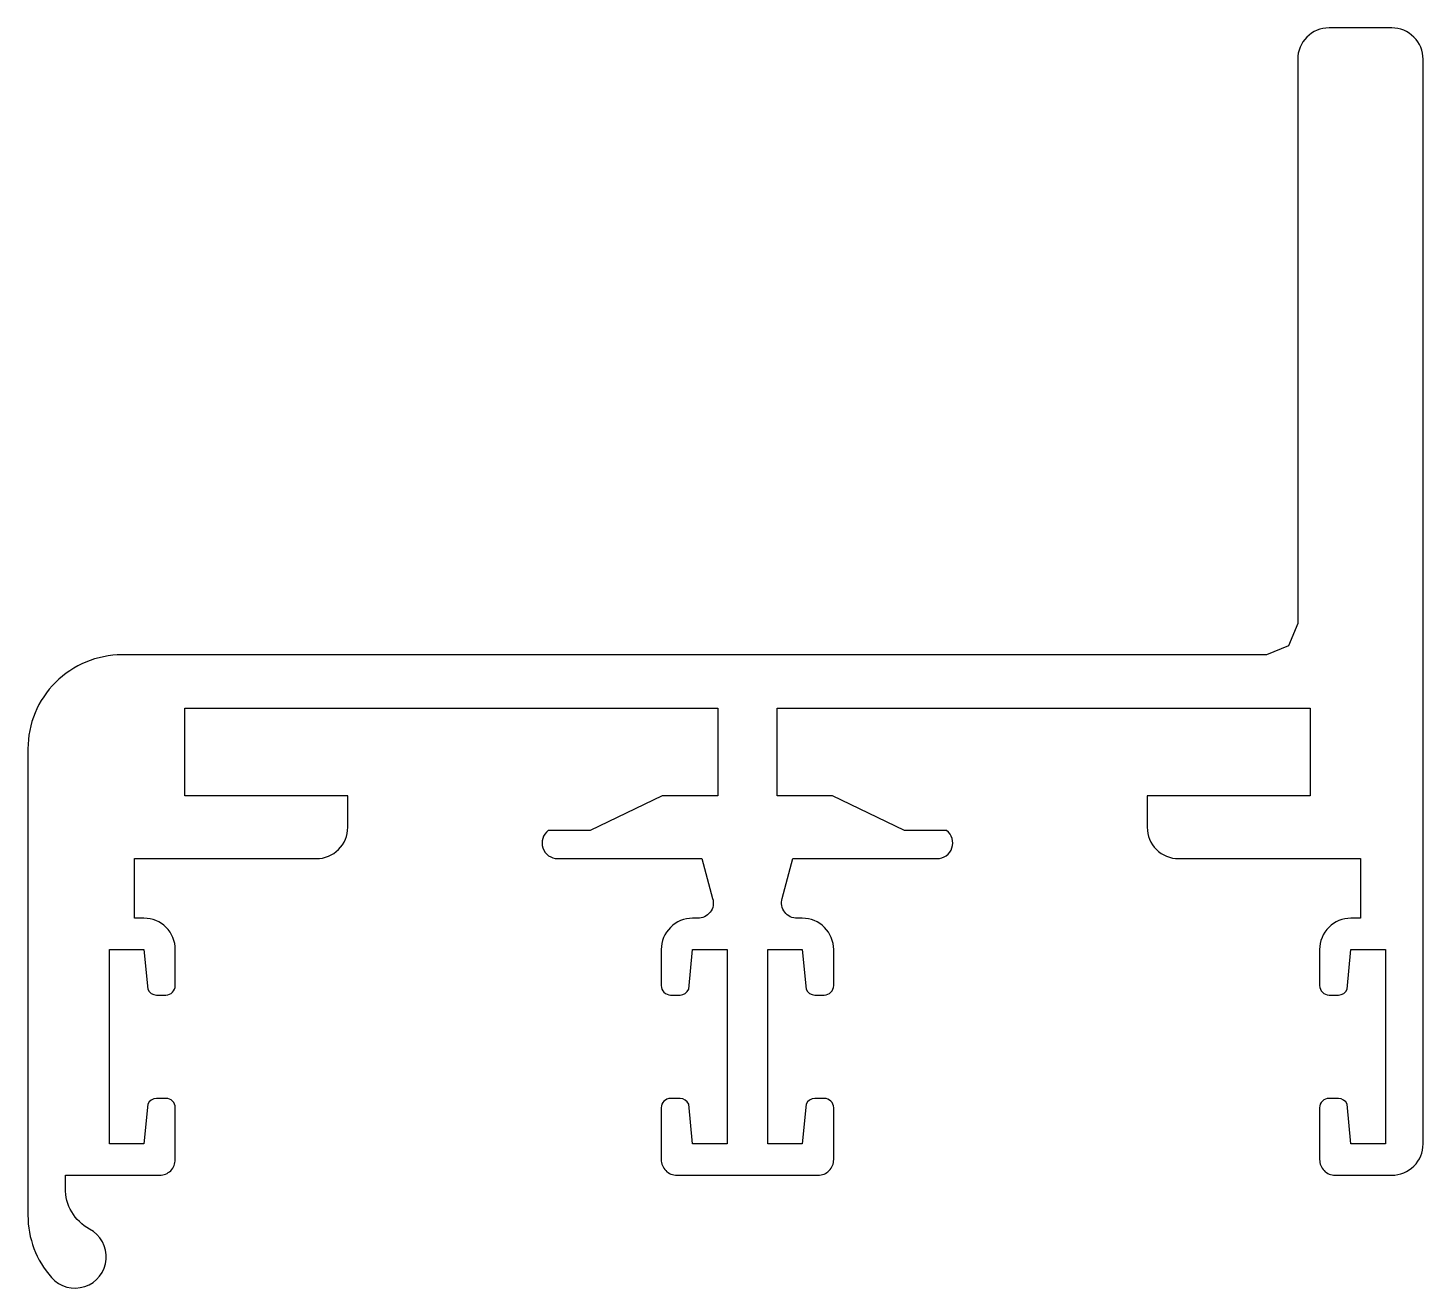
# Model space of a CAD drawing. Extents: x 1409 to 1453.5, y -24.9 to 15.3.
import ezdxf

# ---------------------------------------------------------------- set-up
doc = ezdxf.new("R2010")
doc.units = 0
doc.header["$LTSCALE"] = 15
doc.layers.get('0').update_dxf_attribs({"linetype": 'CONTINUOUS'})

msp = doc.modelspace()

# ---------------------------------------------------------------- linework, layer by layer
msp.add_lwpolyline([(1425.906, -11.159), (1430.506, -11.159), (1430.846, -12.429, -0.516569), (1430.363, -13.059), (1430.206, -13.059, 0.414214), (1429.206, -14.059), (1429.206, -15.209, 0.414214), (1429.506, -15.509), (1429.806, -15.509, 0.301752), (1430.083, -15.325), (1430.206, -14.059), (1431.306, -14.059), (1431.306, -20.259), (1430.206, -20.259), (1430.083, -18.992, 0.301758), (1429.806, -18.809), (1429.506, -18.809, 0.414206), (1429.206, -19.109), (1429.206, -20.759, 0.414214), (1429.706, -21.259), (1431.956, -21.259), (1434.206, -21.259, 0.414214), (1434.706, -20.759), (1434.706, -19.109, 0.414206), (1434.406, -18.809), (1434.105, -18.809, 0.301758), (1433.828, -18.992), (1433.706, -20.259), (1432.606, -20.259), (1432.606, -14.059), (1433.706, -14.059), (1433.828, -15.325, 0.301752), (1434.105, -15.509), (1434.406, -15.509, 0.414214), (1434.706, -15.209), (1434.706, -14.059, 0.414214), (1433.706, -13.059), (1433.548, -13.059, -0.516569), (1433.065, -12.429), (1433.406, -11.159), (1438.006, -11.159, 0.717755), (1438.309, -10.261), (1436.967, -10.261), (1434.672, -9.159), (1432.906, -9.159), (1432.906, -6.359), (1449.906, -6.359), (1449.906, -9.159), (1444.706, -9.159), (1444.706, -10.159, 0.416641), (1445.706, -11.159), (1451.506, -11.159), (1451.506, -13.059), (1451.206, -13.059, 0.415726), (1450.206, -14.059), (1450.206, -15.209, 0.414199), (1450.506, -15.509), (1450.806, -15.509, 0.301758), (1451.083, -15.325), (1451.206, -14.059), (1452.306, -14.059), (1452.306, -20.259), (1451.206, -20.259), (1451.083, -18.992, 0.292558), (1450.806, -18.809), (1450.506, -18.809, 0.427603), (1450.206, -19.109), (1450.206, -20.759, 0.416942), (1450.701, -21.259), (1452.506, -21.259, 0.414214), (1453.506, -20.259), (1453.506, -4.659), (1453.506, 14.341, 0.414214), (1452.506, 15.341), (1450.506, 15.341, 0.414214), (1449.506, 14.341), (1449.506, -3.659), (1449.213, -4.366), (1448.506, -4.659), (1412.006, -4.659, 0.414214), (1409.006, -7.659), (1409.006, -22.536, 0.182676), (1409.756, -24.52, 1.200339), (1410.972, -22.974, -0.285302), (1410.206, -21.667), (1410.206, -21.259), (1413.206, -21.259, 0.419675), (1413.706, -20.759), (1413.706, -19.109, 0.427603), (1413.406, -18.809), (1413.105, -18.809, 0.292558), (1412.828, -18.992), (1412.706, -20.259), (1411.606, -20.259), (1411.606, -14.059), (1412.706, -14.059), (1412.828, -15.325, 0.301758), (1413.105, -15.509), (1413.406, -15.509, 0.414199), (1413.706, -15.209), (1413.706, -14.059, 0.415726), (1412.706, -13.059), (1412.406, -13.059), (1412.406, -11.159), (1418.206, -11.159, 0.416641), (1419.206, -10.159), (1419.206, -9.159), (1414.006, -9.159), (1414.006, -6.359), (1431.006, -6.359), (1431.006, -9.159), (1429.239, -9.159), (1426.944, -10.261), (1425.602, -10.261, 0.717755)], format="xyb", close=True)

doc.saveas('drawing.dxf')
